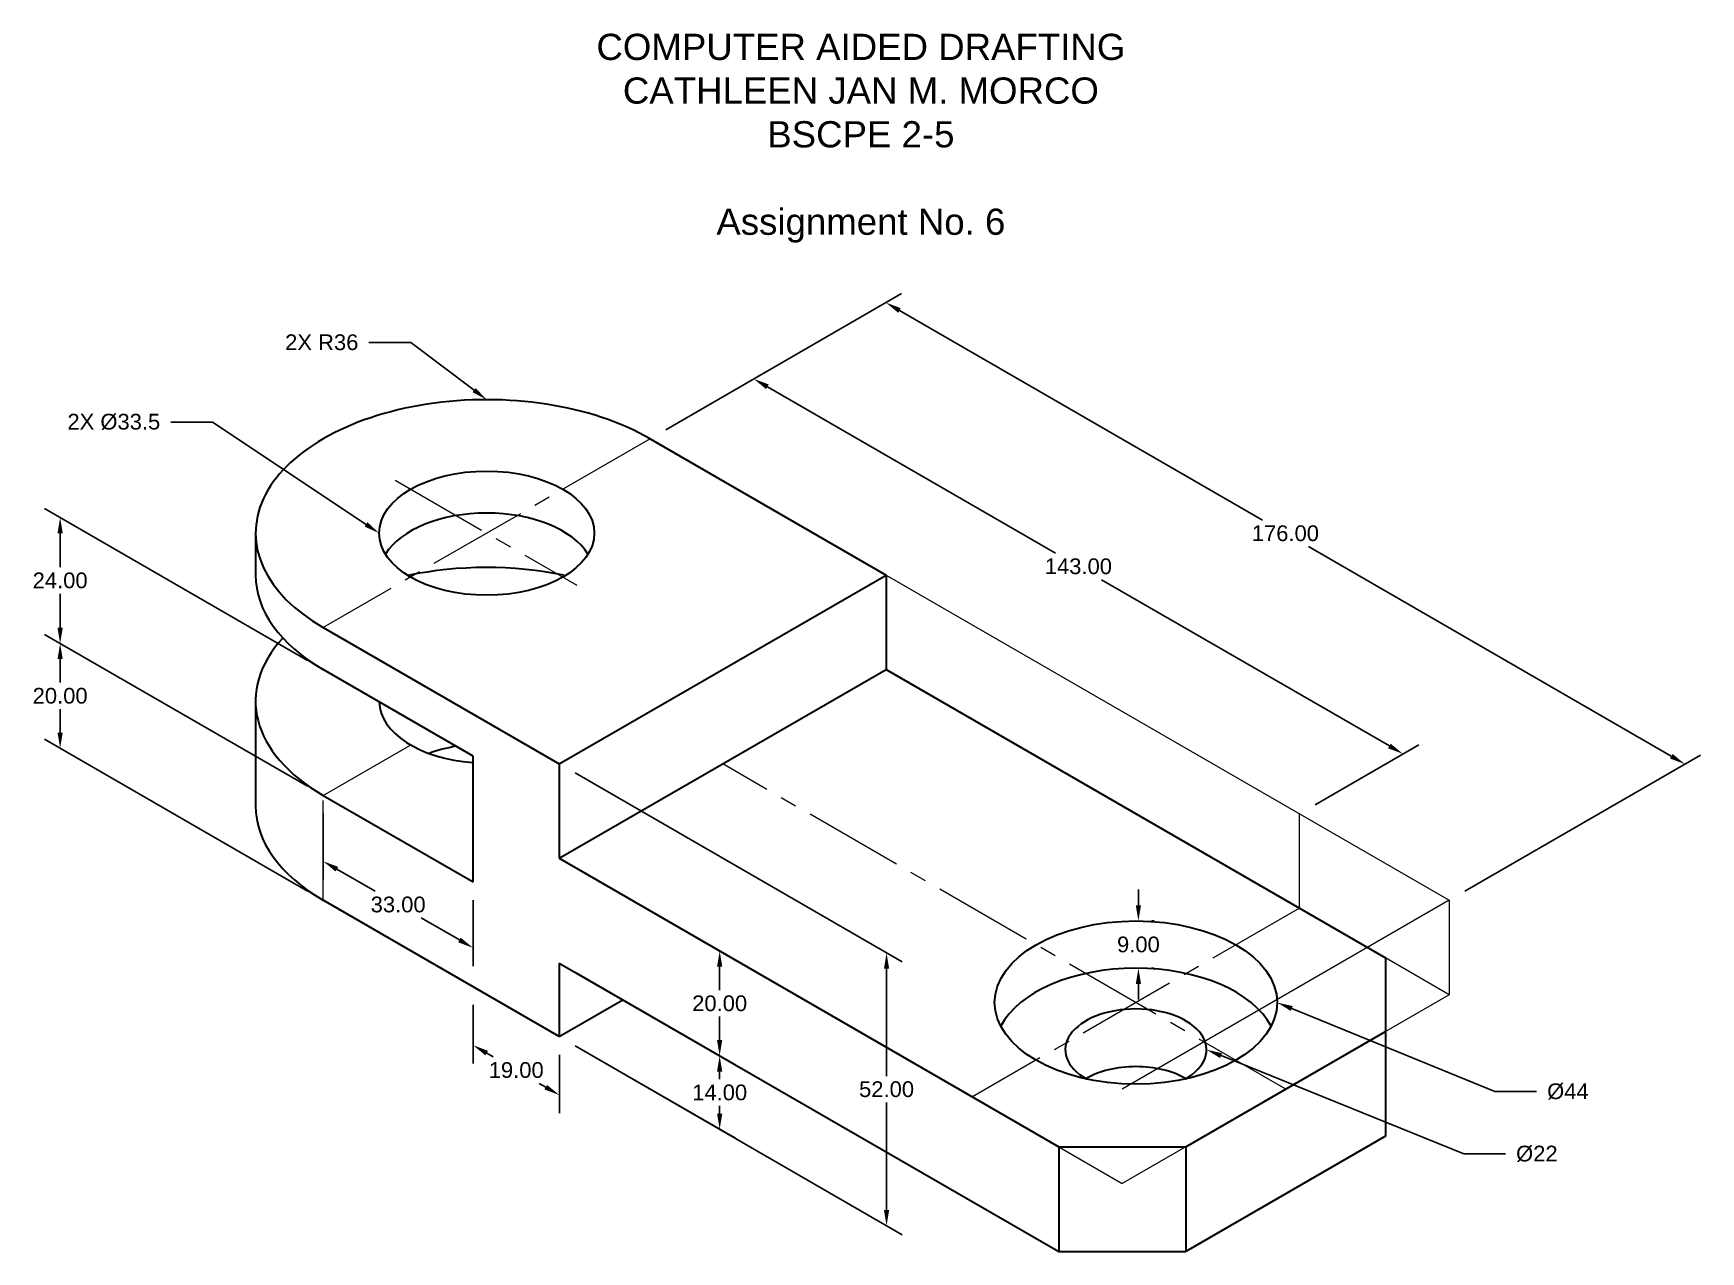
# Model space of a CAD drawing. Header units: millimetres. Extents: x -86 to 232, y -137 to 95.
import ezdxf
from ezdxf import colors
from ezdxf.entities.mleader import LeaderData, LeaderLine
from ezdxf.math import Vec2, Vec3

# ---------------------------------------------------------------- set-up
doc = ezdxf.new("R2010")
doc.units = ezdxf.units.MM
doc.header["$PDMODE"] = 35
doc.linetypes.add('CENTER2', pattern=[28.575, 19.05, -3.175, 3.175, -3.175])
for name, color, linetype, lineweight in [('centerline', 4, 'CENTER2', 13), ('Construction', 5, 'Continuous', 9), ('dimension', 3, 'Continuous', 13), ('object', 7, 'Continuous', 30)]:
    doc.layers.add(name, color=color, linetype=linetype, lineweight=lineweight)
doc.styles.get("Standard").update_dxf_attribs({"font": 'arial.ttf'})
doc.dimstyles.new('Copy of ISO-25', dxfattribs={"dimtxt": 3, "dimasz": 3, "dimexe": 3, "dimexo": 3, "dimgap": 1, "dimtad": 0, "dimtih": 1, "dimtoh": 1, "dimzin": 1, "dimdsep": 46, "dimtxsty": 'Standard', "dimcen": 0, "dimadec": 0, "dimazin": 0, "dimtfac": 1, "dimtofl": 0, "dimtmove": 0, "dimatfit": 3, "dimfxl": 25.4, "dimarcsym": 0})

# ---------------------------------------------------------------- blocks, each defined once
blk = doc.blocks.new('*D69')
at = {"layer": 'Defpoints', "color": 0, "transparency": 16777216}
for p in [(-2.6, -86.5), (13.86, -96), (13.86, -107.14)]:
    blk.add_point(p, dxfattribs=at)
at = {"layer": 'dimension', "color": 0, "lineweight": -2, "transparency": 16777216}
for p, q in [((-2.6, -89.96), (-2.6, -101.11)), ((0, -99.14), (1.24, -99.86)), ((13.86, -99.46), (13.86, -110.61)), ((11.26, -105.64), (10.01, -104.92))]:
    blk.add_line(p, q, dxfattribs=at)
at = {"layer": 'dimension', "color": 0, "transparency": 16777216}
for points in [[(0.25, -98.71), (-0.25, -99.57), (-2.6, -97.64)], [(11.51, -105.21), (11.01, -106.07), (13.86, -107.14)]]:
    blk.add_solid(points, dxfattribs=at)
at = {"layer": 'dimension', "color": 0, "transparency": 16777216, "insert": (5.63, -102.39), "char_height": 3, "attachment_point": 5}
blk.add_mtext('19.00', dxfattribs=at)
blk = doc.blocks.new('*D71')
at = {"layer": 'Defpoints', "color": 0, "transparency": 16777216}
for p in [(-81.37, -41.02), (-31.18, -50), (-31.18, -70)]:
    blk.add_point(p, dxfattribs=at)
at = {"layer": 'dimension', "color": 0, "lineweight": -2, "transparency": 16777216}
for p, q in [((-34.18, -48.27), (-84.37, -19.29)), ((-81.37, -24.02), (-81.37, -28.49)), ((-81.37, -38.02), (-81.37, -33.55)), ((-34.18, -68.27), (-84.37, -39.29))]:
    blk.add_line(p, q, dxfattribs=at)
at = {"layer": 'dimension', "color": 0, "transparency": 16777216}
for points in [[(-81.87, -24.02), (-80.87, -24.02), (-81.37, -21.02)], [(-81.87, -38.02), (-80.87, -38.02), (-81.37, -41.02)]]:
    blk.add_solid(points, dxfattribs=at)
at = {"layer": 'dimension', "color": 0, "transparency": 16777216, "insert": (-81.37, -31.02), "char_height": 3, "attachment_point": 5}
blk.add_mtext('20.00', dxfattribs=at)
blk = doc.blocks.new('*D72')
at = {"layer": 'Defpoints', "color": 0, "transparency": 16777216}
for p in [(-81.37, 2.98), (-31.18, -26), (-31.18, -50)]:
    blk.add_point(p, dxfattribs=at)
at = {"layer": 'dimension', "color": 0, "lineweight": -2, "transparency": 16777216}
for p, q in [((-34.18, -24.27), (-84.37, 4.71)), ((-81.37, -0.02), (-81.37, -6.49)), ((-81.37, -18.02), (-81.37, -11.55)), ((-34.18, -48.27), (-84.37, -19.29))]:
    blk.add_line(p, q, dxfattribs=at)
at = {"layer": 'dimension', "color": 0, "transparency": 16777216}
for points in [[(-81.87, -0.02), (-80.87, -0.02), (-81.37, 2.98)], [(-81.87, -18.02), (-80.87, -18.02), (-81.37, -21.02)]]:
    blk.add_solid(points, dxfattribs=at)
at = {"layer": 'dimension', "color": 0, "transparency": 16777216, "insert": (-81.37, -9.02), "char_height": 3, "attachment_point": 5}
blk.add_mtext('24.00', dxfattribs=at)
blk = doc.blocks.new('*D73')
at = {"layer": 'Defpoints', "color": 0, "transparency": 16777216}
for p in [(13.86, -82), (13.86, -96), (44.44, -113.66)]:
    blk.add_point(p, dxfattribs=at)
at = {"layer": 'dimension', "color": 0, "lineweight": -2, "transparency": 16777216}
for p, q in [((16.86, -83.73), (47.44, -101.39)), ((16.86, -97.73), (47.44, -115.39)), ((44.44, -102.66), (44.44, -104.13)), ((44.44, -110.66), (44.44, -109.19))]:
    blk.add_line(p, q, dxfattribs=at)
at = {"layer": 'dimension', "color": 0, "transparency": 16777216}
for points in [[(43.94, -102.66), (44.94, -102.66), (44.44, -99.66)], [(43.94, -110.66), (44.94, -110.66), (44.44, -113.66)]]:
    blk.add_solid(points, dxfattribs=at)
at = {"layer": 'dimension', "color": 0, "transparency": 16777216, "insert": (44.44, -106.66), "char_height": 3, "attachment_point": 5}
blk.add_mtext('14.00', dxfattribs=at)
blk = doc.blocks.new('*D74')
at = {"layer": 'Defpoints', "color": 0, "transparency": 16777216}
for p in [(13.86, -62), (13.86, -82), (44.44, -99.66)]:
    blk.add_point(p, dxfattribs=at)
at = {"layer": 'dimension', "color": 0, "lineweight": -2, "transparency": 16777216}
for p, q in [((16.86, -63.73), (47.44, -81.39)), ((44.44, -82.66), (44.44, -87.13)), ((16.86, -83.73), (47.44, -101.39)), ((44.44, -96.66), (44.44, -92.19))]:
    blk.add_line(p, q, dxfattribs=at)
at = {"layer": 'dimension', "color": 0, "transparency": 16777216}
for points in [[(43.94, -82.66), (44.94, -82.66), (44.44, -79.66)], [(43.94, -96.66), (44.94, -96.66), (44.44, -99.66)]]:
    blk.add_solid(points, dxfattribs=at)
at = {"layer": 'dimension', "color": 0, "transparency": 16777216, "insert": (44.44, -89.66), "char_height": 3, "attachment_point": 5}
blk.add_mtext('20.00', dxfattribs=at)
blk = doc.blocks.new('*D75')
at = {"layer": 'Defpoints', "color": 0, "transparency": 16777216}
for p in [(13.86, -44), (13.86, -96), (76.28, -132.04)]:
    blk.add_point(p, dxfattribs=at)
at = {"layer": 'dimension', "color": 0, "lineweight": -2, "transparency": 16777216}
for p, q in [((16.86, -45.73), (79.28, -81.77)), ((76.28, -83.04), (76.28, -103.51)), ((16.86, -97.73), (79.28, -133.77)), ((76.28, -129.04), (76.28, -108.57))]:
    blk.add_line(p, q, dxfattribs=at)
at = {"layer": 'dimension', "color": 0, "transparency": 16777216}
for points in [[(75.78, -83.04), (76.78, -83.04), (76.28, -80.04)], [(75.78, -129.04), (76.78, -129.04), (76.28, -132.04)]]:
    blk.add_solid(points, dxfattribs=at)
at = {"layer": 'dimension', "color": 0, "transparency": 16777216, "insert": (76.28, -106.04), "char_height": 3, "attachment_point": 5}
blk.add_mtext('52.00', dxfattribs=at)
blk = doc.blocks.new('*D76')
at = {"layer": 'Defpoints', "color": 0, "transparency": 16777216}
for p in [(123.84, -73.94), (124.32, -73.94), (123.84, -82.94)]:
    blk.add_point(p, dxfattribs=at)
at = {"layer": 'dimension', "color": 0, "lineweight": -2, "transparency": 16777216}
for p, q in [((124.32, -70.94), (124.32, -67.94)), ((126.84, -73.94), (127.32, -73.94)), ((126.84, -82.94), (127.32, -82.94)), ((124.32, -85.94), (124.32, -88.94))]:
    blk.add_line(p, q, dxfattribs=at)
at = {"layer": 'dimension', "color": 0, "transparency": 16777216}
for points in [[(123.82, -70.94), (124.82, -70.94), (124.32, -73.94)], [(123.82, -85.94), (124.82, -85.94), (124.32, -82.94)]]:
    blk.add_solid(points, dxfattribs=at)
at = {"layer": 'dimension', "color": 0, "transparency": 16777216, "insert": (124.32, -78.44), "char_height": 3, "attachment_point": 5}
blk.add_mtext('9.00', dxfattribs=at)
blk = doc.blocks.new('*D77')
at = {"layer": 'Defpoints', "color": 0, "transparency": 16777216}
for p in [(31.18, 18), (174.79, -42.08), (155.02, -53.5)]:
    blk.add_point(p, dxfattribs=at)
at = {"layer": 'dimension', "color": 0, "lineweight": -2, "transparency": 16777216}
for p, q in [((34.18, 19.73), (53.95, 31.15)), ((53.55, 27.92), (108.48, -3.8)), ((172.19, -40.58), (117.26, -8.87)), ((158.02, -51.77), (177.79, -40.35))]:
    blk.add_line(p, q, dxfattribs=at)
at = {"layer": 'dimension', "color": 0, "transparency": 16777216}
for points in [[(53.8, 28.35), (53.3, 27.48), (50.95, 29.42)], [(172.44, -40.15), (171.94, -41.02), (174.79, -42.08)]]:
    blk.add_solid(points, dxfattribs=at)
at = {"layer": 'dimension', "color": 0, "transparency": 16777216, "insert": (112.87, -6.33), "char_height": 3, "attachment_point": 5}
blk.add_mtext('143.00', dxfattribs=at)
blk = doc.blocks.new('*D78')
at = {"layer": 'Defpoints', "color": 0, "transparency": 16777216}
for p in [(31.18, 18), (228.57, -44.03), (183.6, -70)]:
    blk.add_point(p, dxfattribs=at)
at = {"layer": 'dimension', "color": 0, "lineweight": -2, "transparency": 16777216}
for p, q in [((34.18, 19.73), (79.15, 45.7)), ((78.75, 42.47), (147.98, 2.5)), ((225.98, -42.53), (156.75, -2.56)), ((186.6, -68.27), (231.57, -42.3))]:
    blk.add_line(p, q, dxfattribs=at)
at = {"layer": 'dimension', "color": 0, "transparency": 16777216}
for points in [[(79, 42.9), (78.5, 42.03), (76.15, 43.97)], [(226.23, -42.1), (225.73, -42.97), (228.57, -44.03)]]:
    blk.add_solid(points, dxfattribs=at)
at = {"layer": 'dimension', "color": 0, "transparency": 16777216, "insert": (152.36, -0.03), "char_height": 3, "attachment_point": 5}
blk.add_mtext('176.00', dxfattribs=at)
blk = doc.blocks.new('*D92')
at = {"layer": 'Defpoints', "color": 0, "transparency": 16777216}
for p in [(-31.18, -50), (-2.6, -66.5), (-2.6, -79.07)]:
    blk.add_point(p, dxfattribs=at)
at = {"layer": 'dimension', "color": 0, "lineweight": -2, "transparency": 16777216}
for p, q in [((-31.18, -53.46), (-31.18, -66.04)), ((-28.58, -64.07), (-21.27, -68.29)), ((-2.6, -69.96), (-2.6, -82.54)), ((-5.2, -77.57), (-12.5, -73.36))]:
    blk.add_line(p, q, dxfattribs=at)
at = {"layer": 'dimension', "color": 0, "transparency": 16777216}
for points in [[(-28.33, -63.64), (-28.83, -64.51), (-31.18, -62.57)], [(-4.95, -77.14), (-5.45, -78.01), (-2.6, -79.07)]]:
    blk.add_solid(points, dxfattribs=at)
at = {"layer": 'dimension', "color": 0, "transparency": 16777216, "insert": (-16.89, -70.82), "char_height": 3, "attachment_point": 5}
blk.add_mtext('33.00', dxfattribs=at)

msp = doc.modelspace()

# ---------------------------------------------------------------- linework, layer by layer
at = {"layer": 'centerline'}
for p, q in [((31.177, 18), (-31.177, -18)), ((-17.477, 10.09), (17.175, -9.916)), ((-31.177, -50), (-14.506, -40.375)), ((152.42, -106), (45.033, -44)), ((-31.177, -70), (-31.177, -50)), ((155.019, -71.5), (92.665, -107.5))]:
    msp.add_line(p, q, dxfattribs=at)
at = {"layer": 'Construction'}
for p, q in [((76.21, -8), (183.597, -70)), ((155.019, -71.5), (155.019, -53.5)), ((183.597, -70), (121.244, -106)), ((183.597, -70), (183.597, -88)), ((183.597, -88), (171.473, -81)), ((183.597, -88), (121.244, -124)), ((109.119, -117), (121.244, -124))]:
    msp.add_line(p, q, dxfattribs=at)
at = {"layer": 'object'}
for p, q in [((31.177, 18), (76.21, -8)), ((-44.091, 0), (-44.091, -8)), ((13.856, -44), (76.21, -8)), ((76.21, -8), (76.21, -26)), ((-31.177, -18), (13.856, -44)), ((-2.598, -42.5), (-31.177, -26)), ((13.856, -62), (76.21, -26)), ((76.21, -26), (171.473, -81)), ((-44.091, -32), (-44.091, -52)), ((-2.598, -66.5), (-2.598, -42.5)), ((13.856, -44), (13.856, -62)), ((-31.177, -50), (-2.598, -66.5)), ((13.856, -62), (109.119, -117)), ((-2.598, -86.5), (-31.177, -70)), ((13.856, -82), (109.119, -137)), ((13.856, -82), (13.856, -96)), ((171.473, -81), (171.473, -95)), ((13.856, -96), (-2.598, -86.5)), ((13.856, -96), (25.981, -89)), ((133.368, -117), (171.473, -95)), ((171.473, -95), (171.473, -115)), ((109.119, -117), (109.119, -137)), ((109.119, -117), (133.368, -117)), ((171.473, -115), (133.368, -137)), ((133.368, -117), (133.368, -137)), ((109.119, -137), (133.368, -137))]:
    msp.add_line(p, q, dxfattribs=at)
for centre, major_axis, start_param, end_param in [((0, 0), (-44.091, 0), 3.9269908, 7.0685835), ((0, -8), (-20.514, 0), 3.486089, 5.938689), ((0, -32), (-44.091, 0), 4.3717132, 5.0600236), ((0, -8), (-44.091, 0), 6.2831853, 7.0685835), ((0, -32), (-44.091, 0), 5.7923026, 7.0685835), ((0, -32), (-20.514, 0), 6.2964415, 7.7269946), ((0, -52), (-20.514, 0), 4.9998526, 5.2779154), ((0, -52), (-44.091, 0), 6.2831853, 7.0685835), ((123.842, -98.5), (-26.944, 0), 3.4350578, 5.9897202), ((123.842, -98.5), (-13.472, 0), 2.3409258, 7.0838521), ((123.842, -109.5), (-13.472, 0), 3.9201957, 5.5045823)]:
    msp.add_ellipse(centre, major_axis=major_axis, ratio=0.5773503, start_param=start_param, end_param=end_param, dxfattribs=at)
for centre, major_axis in [((0, 0), (-20.514, 0)), ((123.842, -89.5), (-26.944, 0))]:
    msp.add_ellipse(centre, major_axis=major_axis, ratio=0.5773503, dxfattribs=at)

# ---------------------------------------------------------------- texts
at = {"layer": 'object', "insert": (3.95, 95.232), "char_height": 5, "attachment_point": 1}
msp.add_mtext_dynamic_manual_height_columns('\\pxqc;{\\C0;COMPUTER AIDED DRAFTING\\PCATHLEEN JAN M. MORCO\\PBSCPE 2-5\\P\\PAssignment No. 6}', width=134.85362, gutter_width=317.5, heights=[48.523], dxfattribs=at)

# ---------------------------------------------------------------- dimensions: what is measured, and where the dimension line sits
at = {"layer": 'dimension'}
for p1, p2, distance, picture, middle in [((31.177, 18), (183.597, -70), 44.977, '*D78', (152.364, -0.032)), ((31.177, 18), (155.019, -53.5), 19.772, '*D77', (112.869, -6.335)), ((-31.177, -50), (-31.177, -26), 50.192, '*D72', (-81.369, -9.022)), ((-31.177, -50), (-31.177, -70), -50.192, '*D71', (-81.369, -31.022)), ((13.856, -44), (13.856, -96), 62.422, '*D75', (76.278, -106.039)), ((-31.177, -50), (-2.598, -66.5), -10.889, '*D92', (-16.887, -70.824)), ((13.856, -62), (13.856, -82), 30.588, '*D74', (44.445, -89.66)), ((13.856, -82), (13.856, -96), 30.588, '*D73', (44.445, -106.66)), ((-2.598, -86.5), (13.856, -96), -9.648, '*D69', (5.629, -102.391))]:
    dim = msp.add_aligned_dim(p1=p1, p2=p2, distance=distance, dimstyle='Copy of ISO-25', dxfattribs=at)
    dim.commit()
    dim.dimension.update_dxf_attribs({"geometry": picture, "text_midpoint": middle})
dim = msp.add_linear_dim(base=(124.321, -73.944), p1=(123.842, -82.944), p2=(123.842, -73.944), angle=90, dimstyle='Copy of ISO-25', dxfattribs=at)
dim.commit()
dim.dimension.update_dxf_attribs({"geometry": '*D76', "text_midpoint": (124.321, -78.444), "dimtype": 161})

# ---------------------------------------------------------------- leaders
ml = msp.add_multileader_mtext('Standard', dxfattribs=at)
ml.set_content('2X R36', color=256)
ml.set_leader_properties(linetype='Continuous')
ml.build(insert=Vec2(0, 0))
ml.multileader.update_dxf_attribs({"arrow_head_size": 3})
ctx = ml.context
ctx.base_point, ctx.char_height, ctx.arrow_head_size, ctx.plane_origin = Vec3(-40.14, 36.385), 3, 3, Vec3(0, 25.456)
ctx.text_align_type = 2
notes = []
notes.append((ctx, [(0, (1, 1, 0), (-14.476, 36.385), (-1, 0), 8, [(0, [(0, 25.456)], 0, [])])]))
ctx.mtext.insert, ctx.mtext.alignment, ctx.mtext.flow_direction = Vec3(-24.476, 37.911), 3, 5
ml = msp.add_multileader_mtext('Standard', dxfattribs=at)
ml.set_content('2X %%C33.5', color=256)
ml.set_leader_properties(linetype='Continuous')
ml.build(insert=Vec2(0, 0))
ml.multileader.update_dxf_attribs({"arrow_head_size": 3})
ctx = ml.context
ctx.base_point, ctx.char_height, ctx.arrow_head_size, ctx.plane_origin = Vec3(-81.694, 21.199), 3, 3, Vec3(0, 11.844)
ctx.text_align_type = 2
notes.append((ctx, [(0, (1, 1, 0), (-52.277, 21.199), (-1, 0), 8, [(0, [(-20.514, 0)], 0, [])])]))
ctx.mtext.insert, ctx.mtext.alignment, ctx.mtext.flow_direction = Vec3(-62.277, 22.76), 3, 5
ml = msp.add_multileader_mtext('Standard', dxfattribs=at)
ml.set_content('%%C44', color=256)
ml.set_leader_properties(linetype='Continuous')
ml.build(insert=Vec2(0, 0))
ml.multileader.update_dxf_attribs({"arrow_head_size": 3})
ctx = ml.context
ctx.base_point, ctx.char_height, ctx.arrow_head_size, ctx.plane_origin = Vec3(200.292, -106.48), 3, 3, Vec3(150.786, -89.5)
notes.append((ctx, [(0, (1, 1, 0), (192.292, -106.48), (1, 0), 8, [(0, [(150.786, -89.5)], 0, [])])]))
ctx.mtext.insert, ctx.mtext.flow_direction = Vec3(202.292, -104.919), 5
ml = msp.add_multileader_mtext('Standard', dxfattribs=at)
ml.set_content('%%C22', color=256)
ml.set_leader_properties(linetype='Continuous')
ml.build(insert=Vec2(0, 0))
ml.multileader.update_dxf_attribs({"arrow_head_size": 3})
ctx = ml.context
ctx.base_point, ctx.char_height, ctx.arrow_head_size, ctx.plane_origin = Vec3(194.367, -118.357), 3, 3, Vec3(137.314, -98.5)
notes.append((ctx, [(0, (1, 1, 0), (186.367, -118.357), (1, 0), 8, [(0, [(137.314, -98.5)], 0, [])])]))
ctx.mtext.insert, ctx.mtext.flow_direction = Vec3(196.367, -116.796), 5
for ctx, leaders in notes:
    for number, flags, end, landing, length, lines in leaders:
        leader = LeaderData()
        leader.index, (leader.has_last_leader_line, leader.has_dogleg_vector, leader.attachment_direction) = number, flags
        leader.last_leader_point, leader.dogleg_vector, leader.dogleg_length = Vec3(end), Vec3(landing), length
        for number, points, colour, breaks in lines:
            line = LeaderLine()
            line.index, line.vertices, line.color, line.breaks = number, Vec3.list(points), colors.encode_raw_color(colour), breaks
            leader.lines.append(line)
        ctx.leaders.append(leader)

doc.saveas('drawing.dxf')
